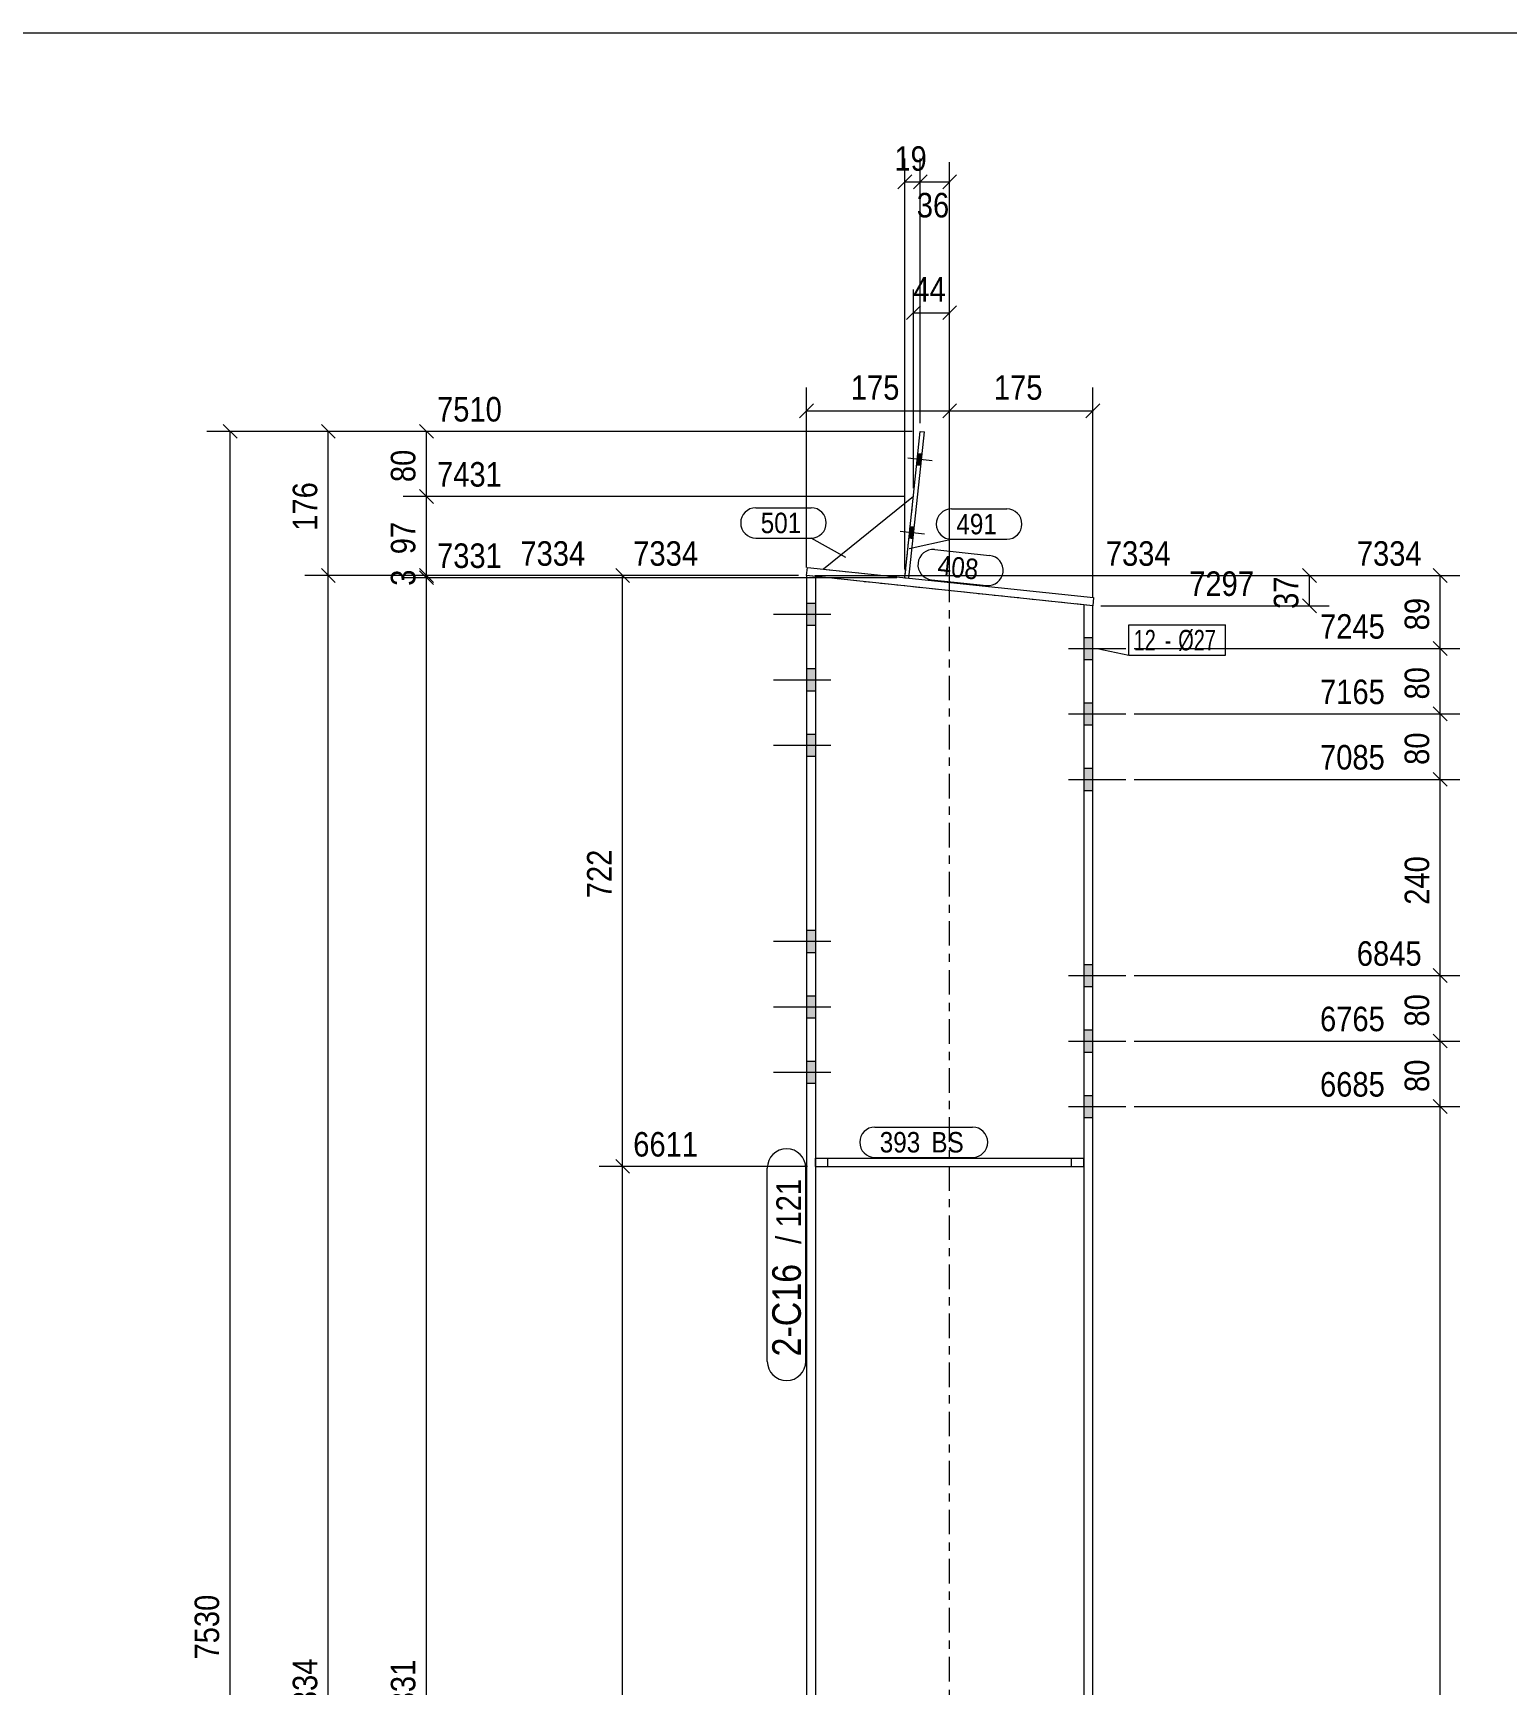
# Model space of a CAD drawing. Header units: millimetres. Extents: x 2 to 579, y 1 to 405.
# Drawn here: x 185.3 to 365.6, y 203 to 405 of the extents above; entities that cross this region are included whole.
import ezdxf

# ---------------------------------------------------------------- set-up
doc = ezdxf.new("R2010")
doc.units = ezdxf.units.MM
for name, pattern in [('XKITLINE00', [0]), ('XKITLINE01', [4, 1, -1, 1, -1]), ('XKITLINE03', [6, 3, -1, 1, -1])]:
    doc.linetypes.add(name, pattern=pattern)
for name, color, linetype, lineweight in [('Bolt', 3, 'Continuous', 0), ('BoltMark', 7, 'Continuous', 0), ('Dimensions', 7, 'Continuous', 0), ('DrawingSheet', 5, 'Continuous', 0), ('Part', 2, 'Continuous', 0), ('PartMark', 7, 'Continuous', 0)]:
    doc.layers.add(name, color=color, linetype=linetype, lineweight=lineweight)
doc.styles.add('ARIAL', font='ARIAL.TTF')
doc.styles.add('ARIAL_NARROW', font='ARIALN.TTF')

# ---------------------------------------------------------------- blocks, each defined once
blk = doc.blocks.new('*A1')
at = {"layer": 'Bolt'}
for points in [[(314.89, 328.38), (313.79, 328.38), (313.79, 331.08), (314.89, 331.08)], [(314.89, 328.38), (313.79, 328.38), (313.79, 331.08), (314.89, 331.08)], [(314.89, 320.38), (313.79, 320.38), (313.79, 323.08), (314.89, 323.08)], [(314.89, 320.38), (313.79, 320.38), (313.79, 323.08), (314.89, 323.08)], [(314.89, 312.38), (313.79, 312.38), (313.79, 315.08), (314.89, 315.08)], [(314.89, 312.38), (313.79, 312.38), (313.79, 315.08), (314.89, 315.08)], [(314.89, 288.38), (313.79, 288.38), (313.79, 291.08), (314.89, 291.08)], [(314.89, 288.38), (313.79, 288.38), (313.79, 291.08), (314.89, 291.08)], [(314.89, 280.38), (313.79, 280.38), (313.79, 283.08), (314.89, 283.08)], [(314.89, 280.38), (313.79, 280.38), (313.79, 283.08), (314.89, 283.08)], [(314.89, 272.38), (313.79, 272.38), (313.79, 275.08), (314.89, 275.08)], [(314.89, 272.38), (313.79, 272.38), (313.79, 275.08), (314.89, 275.08)]]:
    blk.add_hatch(color=3, dxfattribs=at).paths.add_polyline_path(points, flags=17)
at = {"layer": 'Bolt', "color": 3, "linetype": 'XKITLINE00', "lineweight": 0}
for p, q in [((311.94, 329.73), (318.94, 329.73)), ((311.94, 329.73), (318.94, 329.73)), ((313.79, 331.08), (314.89, 331.08)), ((313.79, 331.08), (314.89, 331.08)), ((313.79, 328.38), (314.89, 328.38)), ((313.79, 328.38), (314.89, 328.38)), ((311.94, 321.73), (318.94, 321.73)), ((311.94, 321.73), (318.94, 321.73)), ((313.79, 323.08), (314.89, 323.08)), ((313.79, 323.08), (314.89, 323.08)), ((313.79, 320.38), (314.89, 320.38)), ((313.79, 320.38), (314.89, 320.38)), ((311.94, 313.73), (318.94, 313.73)), ((311.94, 313.73), (318.94, 313.73)), ((313.79, 315.08), (314.89, 315.08)), ((313.79, 315.08), (314.89, 315.08)), ((313.79, 312.38), (314.89, 312.38)), ((313.79, 312.38), (314.89, 312.38)), ((313.79, 291.08), (314.89, 291.08)), ((313.79, 291.08), (314.89, 291.08)), ((311.94, 289.73), (318.94, 289.73)), ((311.94, 289.73), (318.94, 289.73)), ((313.79, 288.38), (314.89, 288.38)), ((313.79, 288.38), (314.89, 288.38)), ((313.79, 283.08), (314.89, 283.08)), ((313.79, 283.08), (314.89, 283.08)), ((311.94, 281.73), (318.94, 281.73)), ((311.94, 281.73), (318.94, 281.73)), ((313.79, 280.38), (314.89, 280.38)), ((313.79, 280.38), (314.89, 280.38)), ((313.79, 275.08), (314.89, 275.08)), ((313.79, 275.08), (314.89, 275.08)), ((311.94, 273.73), (318.94, 273.73)), ((311.94, 273.73), (318.94, 273.73)), ((313.79, 272.38), (314.89, 272.38)), ((313.79, 272.38), (314.89, 272.38))]:
    blk.add_line(p, q, dxfattribs=at)
blk = doc.blocks.new('*A2')
at = {"layer": 'Bolt'}
for points in [[(280.99, 332.53), (279.89, 332.53), (279.89, 335.23), (280.99, 335.23)], [(280.99, 332.53), (279.89, 332.53), (279.89, 335.23), (280.99, 335.23)], [(280.99, 324.53), (279.89, 324.53), (279.89, 327.23), (280.99, 327.23)], [(280.99, 324.53), (279.89, 324.53), (279.89, 327.23), (280.99, 327.23)], [(280.99, 316.53), (279.89, 316.53), (279.89, 319.23), (280.99, 319.23)], [(280.99, 316.53), (279.89, 316.53), (279.89, 319.23), (280.99, 319.23)], [(280.99, 292.53), (279.89, 292.53), (279.89, 295.23), (280.99, 295.23)], [(280.99, 292.53), (279.89, 292.53), (279.89, 295.23), (280.99, 295.23)], [(280.99, 284.53), (279.89, 284.53), (279.89, 287.23), (280.99, 287.23)], [(280.99, 284.53), (279.89, 284.53), (279.89, 287.23), (280.99, 287.23)], [(280.99, 276.53), (279.89, 276.53), (279.89, 279.23), (280.99, 279.23)], [(280.99, 276.53), (279.89, 276.53), (279.89, 279.23), (280.99, 279.23)]]:
    blk.add_hatch(color=3, dxfattribs=at).paths.add_polyline_path(points, flags=17)
at = {"layer": 'Bolt', "color": 3, "linetype": 'XKITLINE00', "lineweight": 0}
for p, q in [((282.84, 333.88), (275.84, 333.88)), ((282.84, 333.88), (275.84, 333.88)), ((280.99, 335.23), (279.89, 335.23)), ((280.99, 335.23), (279.89, 335.23)), ((280.99, 332.53), (279.89, 332.53)), ((280.99, 332.53), (279.89, 332.53)), ((282.84, 325.88), (275.84, 325.88)), ((282.84, 325.88), (275.84, 325.88)), ((280.99, 327.23), (279.89, 327.23)), ((280.99, 327.23), (279.89, 327.23)), ((280.99, 324.53), (279.89, 324.53)), ((280.99, 324.53), (279.89, 324.53)), ((280.99, 319.23), (279.89, 319.23)), ((280.99, 319.23), (279.89, 319.23)), ((282.84, 317.88), (275.84, 317.88)), ((282.84, 317.88), (275.84, 317.88)), ((280.99, 316.53), (279.89, 316.53)), ((280.99, 316.53), (279.89, 316.53)), ((280.99, 295.23), (279.89, 295.23)), ((280.99, 295.23), (279.89, 295.23)), ((282.84, 293.88), (275.84, 293.88)), ((282.84, 293.88), (275.84, 293.88)), ((280.99, 292.53), (279.89, 292.53)), ((280.99, 292.53), (279.89, 292.53)), ((280.99, 287.23), (279.89, 287.23)), ((280.99, 287.23), (279.89, 287.23)), ((282.84, 285.88), (275.84, 285.88)), ((282.84, 285.88), (275.84, 285.88)), ((280.99, 284.53), (279.89, 284.53)), ((280.99, 284.53), (279.89, 284.53)), ((280.99, 279.23), (279.89, 279.23)), ((280.99, 279.23), (279.89, 279.23)), ((282.84, 277.88), (275.84, 277.88)), ((282.84, 277.88), (275.84, 277.88)), ((280.99, 276.53), (279.89, 276.53)), ((280.99, 276.53), (279.89, 276.53))]:
    blk.add_line(p, q, dxfattribs=at)
blk = doc.blocks.new('*A4')
at = {"layer": 'Bolt'}
for points in [[(293.52, 353.6), (294.01, 353.55), (293.87, 352.16), (293.37, 352.21)], [(293.52, 353.6), (294.01, 353.55), (293.87, 352.16), (293.37, 352.21)], [(292.57, 344.65), (293.07, 344.6), (292.92, 343.2), (292.43, 343.26)], [(292.57, 344.65), (293.07, 344.6), (292.92, 343.2), (292.43, 343.26)]]:
    blk.add_hatch(color=3, dxfattribs=at).paths.add_polyline_path(points, flags=17)
at = {"layer": 'Bolt', "color": 3, "linetype": 'XKITLINE00', "lineweight": 0}
for p, q in [((293.52, 353.6), (294.01, 353.55)), ((293.52, 353.6), (294.01, 353.55)), ((292.29, 353.03), (295.27, 352.71)), ((292.29, 353.03), (295.27, 352.71)), ((293.37, 352.21), (293.87, 352.16)), ((293.37, 352.21), (293.87, 352.16)), ((291.35, 344.08), (294.33, 343.76)), ((291.35, 344.08), (294.33, 343.76)), ((292.57, 344.65), (293.07, 344.6)), ((292.57, 344.65), (293.07, 344.6)), ((292.43, 343.26), (292.92, 343.2)), ((292.43, 343.26), (292.92, 343.2))]:
    blk.add_line(p, q, dxfattribs=at)
blk = doc.blocks.new('*A5')
at = {"layer": 'Part', "color": 7, "linetype": 'XKITLINE03', "lineweight": 0}
blk.add_line((297.39, 167.4), (297.39, 346.8), dxfattribs=at)
at = {"layer": 'Part', "color": 2, "linetype": 'XKITLINE00', "lineweight": 0}
for p, q in [((280.99, 338.53), (279.89, 338.65)), ((279.89, 338.65), (279.89, 167.4)), ((280.99, 338.53), (280.99, 167.4)), ((313.79, 335.07), (313.79, 167.4)), ((314.89, 334.96), (313.79, 335.07)), ((314.89, 167.4), (314.89, 334.96))]:
    blk.add_line(p, q, dxfattribs=at)
at = {"layer": 'Part', "color": 7, "linetype": 'XKITLINE01', "lineweight": 0}
blk.add_line((313.79, 335.07), (280.99, 338.53), dxfattribs=at)
blk = doc.blocks.new('*A7')
at = {"layer": 'Part', "color": 2, "linetype": 'XKITLINE00', "lineweight": 0}
for p, q in [((291.91, 338.38), (293.8, 356.29)), ((292.41, 338.33), (294.3, 356.23)), ((293.8, 356.29), (294.3, 356.23))]:
    blk.add_line(p, q, dxfattribs=at)
at = {"layer": 'Part', "color": 7, "linetype": 'XKITLINE01', "lineweight": 0}
blk.add_line((291.91, 338.38), (292.41, 338.33), dxfattribs=at)
blk = doc.blocks.new('*A8')
at = {"layer": 'Part', "color": 2, "linetype": 'XKITLINE00', "lineweight": 0}
blk.add_line((292.96, 348.33), (281.97, 339.43), dxfattribs=at)
at = {"layer": 'Part', "color": 7, "linetype": 'XKITLINE01', "lineweight": 0}
for p, q in [((291.91, 338.38), (292.96, 348.33)), ((281.97, 339.43), (291.91, 338.38))]:
    blk.add_line(p, q, dxfattribs=at)
blk = doc.blocks.new('*A9')
at = {"layer": 'Part', "color": 2, "linetype": 'XKITLINE00', "lineweight": 0}
for p, q in [((279.89, 338.65), (279.99, 339.64)), ((279.99, 339.64), (314.99, 335.95)), ((314.89, 334.96), (279.89, 338.65)), ((314.99, 335.95), (314.89, 334.96))]:
    blk.add_line(p, q, dxfattribs=at)
blk = doc.blocks.new('*A10')
at = {"layer": 'Part', "color": 7, "linetype": 'XKITLINE01', "lineweight": 0}
for p, q in [((280.99, 267.4), (313.79, 267.4)), ((280.99, 266.4), (280.99, 267.4)), ((282.49, 266.4), (282.49, 267.4)), ((312.29, 266.4), (312.29, 267.4)), ((313.79, 266.4), (313.79, 267.4)), ((280.99, 266.4), (313.79, 266.4))]:
    blk.add_line(p, q, dxfattribs=at)
blk = doc.blocks.new('*A11')
at = {"layer": 'Part', "color": 2, "linetype": 'XKITLINE00', "lineweight": 0}
for p, q in [((280.99, 267.4), (313.79, 267.4)), ((280.99, 266.4), (313.79, 266.4))]:
    blk.add_line(p, q, dxfattribs=at)
at = {"layer": 'Part', "color": 7, "linetype": 'XKITLINE01', "lineweight": 0}
for p, q in [((280.99, 266.4), (280.99, 267.4)), ((282.49, 266.4), (282.49, 267.4)), ((312.29, 266.4), (312.29, 267.4)), ((313.79, 267.4), (313.79, 266.4))]:
    blk.add_line(p, q, dxfattribs=at)
blk = doc.blocks.new('*A23')
at = {"layer": 'DrawingSheet', "color": 5, "linetype": 'XKITLINE00', "lineweight": 0}
blk.add_line((579, 405), (5, 405), dxfattribs=at)
blk = doc.blocks.new('*A31')
at = {"layer": 'Dimensions', "color": 7, "linetype": 'XKITLINE00', "lineweight": 0}
for p, q in [((292.8, 356.29), (206.54, 356.29)), ((208.54, 357.13), (210.24, 355.44)), ((209.39, 64.8), (209.39, 356.29))]:
    blk.add_line(p, q, dxfattribs=at)
at = {"layer": 'Dimensions', "color": 3}
blk.add_point((209.39, 356.29), dxfattribs=at)
at = {"layer": 'Dimensions', "color": 3, "style": 'ARIAL', "width": 0.85}
blk.add_text('7530', height=3, rotation=90.0002, dxfattribs=at).set_placement((208.04, 206.09))
blk = doc.blocks.new('*A33')
at = {"layer": 'Dimensions', "color": 7, "linetype": 'XKITLINE00', "lineweight": 0}
for p, q in [((220.54, 339.5), (222.24, 337.8)), ((278.89, 338.65), (218.54, 338.65)), ((221.39, 66.8), (221.39, 338.65))]:
    blk.add_line(p, q, dxfattribs=at)
at = {"layer": 'Dimensions', "color": 3}
blk.add_point((221.39, 338.65), dxfattribs=at)
at = {"layer": 'Dimensions', "color": 3, "style": 'ARIAL', "width": 0.85}
blk.add_text('7334', height=3, rotation=90.0002, dxfattribs=at).set_placement((220.04, 198.28))
blk = doc.blocks.new('*A34')
at = {"layer": 'Dimensions', "color": 7, "linetype": 'XKITLINE00', "lineweight": 0}
for p, q in [((292.8, 356.29), (218.54, 356.29)), ((220.54, 357.13), (222.24, 355.44)), ((221.39, 338.65), (221.39, 356.29)), ((220.54, 339.5), (222.24, 337.8)), ((278.89, 338.65), (218.54, 338.65))]:
    blk.add_line(p, q, dxfattribs=at)
at = {"layer": 'Dimensions', "color": 3}
for p in [(221.39, 356.29), (221.39, 338.65)]:
    blk.add_point(p, dxfattribs=at)
at = {"layer": 'Dimensions', "color": 3, "style": 'ARIAL', "width": 0.85}
blk.add_text('176', height=3, rotation=90.0002, dxfattribs=at).set_placement((220.04, 344.13))
blk = doc.blocks.new('*A35')
at = {"layer": 'Dimensions', "color": 7, "linetype": 'XKITLINE00', "lineweight": 0}
for p, q in [((290.91, 338.38), (230.54, 338.38)), ((232.54, 339.23), (234.24, 337.54)), ((233.39, 66.8), (233.39, 338.38))]:
    blk.add_line(p, q, dxfattribs=at)
at = {"layer": 'Dimensions', "color": 3}
blk.add_point((233.39, 338.38), dxfattribs=at)
at = {"layer": 'Dimensions', "color": 3, "style": 'ARIAL', "width": 0.85}
blk.add_text('7331', height=3, dxfattribs=at).set_placement((234.69, 339.58))
blk.add_text('7331', height=3, rotation=90.0002, dxfattribs=at).set_placement((232.04, 198.14))
blk = doc.blocks.new('*A36')
at = {"layer": 'Dimensions', "color": 7, "linetype": 'XKITLINE00', "lineweight": 0}
for p, q in [((232.54, 339.5), (234.24, 337.8)), ((278.89, 338.65), (230.54, 338.65)), ((290.91, 338.38), (230.54, 338.38)), ((232.54, 339.23), (234.24, 337.54)), ((233.39, 338.38), (233.39, 338.65))]:
    blk.add_line(p, q, dxfattribs=at)
at = {"layer": 'Dimensions', "color": 3}
for p in [(233.39, 338.65), (233.39, 338.38)]:
    blk.add_point(p, dxfattribs=at)
at = {"layer": 'Dimensions', "color": 3, "style": 'ARIAL', "width": 0.85}
blk.add_text('7334', height=3, dxfattribs=at).set_placement((244.89, 339.85))
blk.add_text('3', height=3, rotation=90.0002, dxfattribs=at).set_placement((232.04, 337.4))
blk = doc.blocks.new('*A37')
at = {"layer": 'Dimensions', "color": 7, "linetype": 'XKITLINE00', "lineweight": 0}
for p, q in [((291.96, 348.33), (230.54, 348.33)), ((232.54, 349.18), (234.24, 347.48)), ((233.39, 338.65), (233.39, 348.33)), ((232.54, 339.5), (234.24, 337.8)), ((278.89, 338.65), (230.54, 338.65))]:
    blk.add_line(p, q, dxfattribs=at)
at = {"layer": 'Dimensions', "color": 3}
for p in [(233.39, 348.33), (233.39, 338.65)]:
    blk.add_point(p, dxfattribs=at)
at = {"layer": 'Dimensions', "color": 3, "style": 'ARIAL', "width": 0.85}
blk.add_text('7431', height=3, dxfattribs=at).set_placement((234.69, 349.53))
blk.add_text('97', height=3, rotation=90.0002, dxfattribs=at).set_placement((232.04, 341.26))
blk = doc.blocks.new('*A38')
at = {"layer": 'Dimensions', "color": 7, "linetype": 'XKITLINE00', "lineweight": 0}
for p, q in [((292.8, 356.29), (230.54, 356.29)), ((232.54, 357.13), (234.24, 355.44)), ((233.39, 348.33), (233.39, 356.29)), ((291.96, 348.33), (230.54, 348.33)), ((232.54, 349.18), (234.24, 347.48))]:
    blk.add_line(p, q, dxfattribs=at)
at = {"layer": 'Dimensions', "color": 3}
for p in [(233.39, 356.29), (233.39, 348.33)]:
    blk.add_point(p, dxfattribs=at)
at = {"layer": 'Dimensions', "color": 3, "style": 'ARIAL', "width": 0.85}
blk.add_text('7510', height=3, dxfattribs=at).set_placement((234.69, 357.49))
blk.add_text('80', height=3, rotation=90.0002, dxfattribs=at).set_placement((232.04, 350.08))
blk = doc.blocks.new('*A39')
at = {"layer": 'Dimensions', "color": 7, "linetype": 'XKITLINE00', "lineweight": 0}
for p, q in [((256.54, 267.25), (258.24, 265.56)), ((279.99, 266.4), (254.54, 266.4)), ((257.39, 66.8), (257.39, 266.4))]:
    blk.add_line(p, q, dxfattribs=at)
at = {"layer": 'Dimensions', "color": 3}
blk.add_point((257.39, 266.4), dxfattribs=at)
at = {"layer": 'Dimensions', "color": 3, "style": 'ARIAL', "width": 0.85}
blk.add_text('6611', height=3, dxfattribs=at).set_placement((258.69, 267.6))
blk = doc.blocks.new('*A40')
at = {"layer": 'Dimensions', "color": 7, "linetype": 'XKITLINE00', "lineweight": 0}
for p, q in [((256.54, 339.5), (258.24, 337.8)), ((278.89, 338.65), (254.54, 338.65)), ((257.39, 266.4), (257.39, 338.65)), ((256.54, 267.25), (258.24, 265.56)), ((279.99, 266.4), (254.54, 266.4))]:
    blk.add_line(p, q, dxfattribs=at)
at = {"layer": 'Dimensions', "color": 3}
for p in [(257.39, 338.65), (257.39, 266.4)]:
    blk.add_point(p, dxfattribs=at)
at = {"layer": 'Dimensions', "color": 3, "style": 'ARIAL', "width": 0.85}
blk.add_text('7334', height=3, dxfattribs=at).set_placement((258.69, 339.85))
blk.add_text('722', height=3, rotation=90.0002, dxfattribs=at).set_placement((256.04, 299.19))
blk = doc.blocks.new('*A41')
at = {"layer": 'Dimensions', "color": 7, "linetype": 'XKITLINE00', "lineweight": 0}
for p, q in [((319.94, 273.73), (359.79, 273.73)), ((356.54, 274.58), (358.24, 272.88)), ((357.39, 66.8), (357.39, 273.73))]:
    blk.add_line(p, q, dxfattribs=at)
at = {"layer": 'Dimensions', "color": 3}
blk.add_point((357.39, 273.73), dxfattribs=at)
at = {"layer": 'Dimensions', "color": 3, "style": 'ARIAL', "width": 0.85}
blk.add_text('6685', height=3, dxfattribs=at).set_placement((342.69, 274.93))
blk = doc.blocks.new('*A42')
at = {"layer": 'Dimensions', "color": 7, "linetype": 'XKITLINE00', "lineweight": 0}
for p, q in [((319.94, 281.73), (359.79, 281.73)), ((356.54, 282.58), (358.24, 280.88)), ((357.39, 273.73), (357.39, 281.73)), ((319.94, 273.73), (359.79, 273.73)), ((356.54, 274.58), (358.24, 272.88))]:
    blk.add_line(p, q, dxfattribs=at)
at = {"layer": 'Dimensions', "color": 3}
for p in [(357.39, 281.73), (357.39, 273.73)]:
    blk.add_point(p, dxfattribs=at)
at = {"layer": 'Dimensions', "color": 3, "style": 'ARIAL', "width": 0.85}
blk.add_text('6765', height=3, dxfattribs=at).set_placement((342.69, 282.93))
blk.add_text('80', height=3, rotation=90.0002, dxfattribs=at).set_placement((356.04, 275.5))
blk = doc.blocks.new('*A43')
at = {"layer": 'Dimensions', "color": 7, "linetype": 'XKITLINE00', "lineweight": 0}
for p, q in [((319.94, 289.73), (359.79, 289.73)), ((356.54, 290.58), (358.24, 288.88)), ((357.39, 281.73), (357.39, 289.73)), ((319.94, 281.73), (359.79, 281.73)), ((356.54, 282.58), (358.24, 280.88))]:
    blk.add_line(p, q, dxfattribs=at)
at = {"layer": 'Dimensions', "color": 3}
for p in [(357.39, 289.73), (357.39, 281.73)]:
    blk.add_point(p, dxfattribs=at)
at = {"layer": 'Dimensions', "color": 3, "style": 'ARIAL', "width": 0.85}
blk.add_text('6845', height=3, dxfattribs=at).set_placement((347.19, 290.93))
blk.add_text('80', height=3, rotation=90.0002, dxfattribs=at).set_placement((356.04, 283.5))
blk = doc.blocks.new('*A44')
at = {"layer": 'Dimensions', "color": 7, "linetype": 'XKITLINE00', "lineweight": 0}
for p, q in [((319.94, 313.73), (359.79, 313.73)), ((356.54, 314.58), (358.24, 312.88)), ((357.39, 289.73), (357.39, 313.73)), ((319.94, 289.73), (359.79, 289.73)), ((356.54, 290.58), (358.24, 288.88))]:
    blk.add_line(p, q, dxfattribs=at)
at = {"layer": 'Dimensions', "color": 3}
for p in [(357.39, 313.73), (357.39, 289.73)]:
    blk.add_point(p, dxfattribs=at)
at = {"layer": 'Dimensions', "color": 3, "style": 'ARIAL', "width": 0.85}
blk.add_text('7085', height=3, dxfattribs=at).set_placement((342.69, 314.93))
blk.add_text('240', height=3, rotation=90.0002, dxfattribs=at).set_placement((356.04, 298.39))
blk = doc.blocks.new('*A45')
at = {"layer": 'Dimensions', "color": 7, "linetype": 'XKITLINE00', "lineweight": 0}
for p, q in [((319.94, 321.73), (359.79, 321.73)), ((356.54, 322.58), (358.24, 320.88)), ((357.39, 313.73), (357.39, 321.73)), ((319.94, 313.73), (359.79, 313.73)), ((356.54, 314.58), (358.24, 312.88))]:
    blk.add_line(p, q, dxfattribs=at)
at = {"layer": 'Dimensions', "color": 3}
for p in [(357.39, 321.73), (357.39, 313.73)]:
    blk.add_point(p, dxfattribs=at)
at = {"layer": 'Dimensions', "color": 3, "style": 'ARIAL', "width": 0.85}
blk.add_text('7165', height=3, dxfattribs=at).set_placement((342.69, 322.93))
blk.add_text('80', height=3, rotation=90.0002, dxfattribs=at).set_placement((356.04, 315.5))
blk = doc.blocks.new('*A46')
at = {"layer": 'Dimensions', "color": 7, "linetype": 'XKITLINE00', "lineweight": 0}
for p, q in [((319.94, 329.73), (359.79, 329.73)), ((356.54, 330.58), (358.24, 328.88)), ((357.39, 321.73), (357.39, 329.73)), ((319.94, 321.73), (359.79, 321.73)), ((356.54, 322.58), (358.24, 320.88))]:
    blk.add_line(p, q, dxfattribs=at)
at = {"layer": 'Dimensions', "color": 3}
for p in [(357.39, 329.73), (357.39, 321.73)]:
    blk.add_point(p, dxfattribs=at)
at = {"layer": 'Dimensions', "color": 3, "style": 'ARIAL', "width": 0.85}
blk.add_text('7245', height=3, dxfattribs=at).set_placement((342.69, 330.93))
blk.add_text('80', height=3, rotation=90.0002, dxfattribs=at).set_placement((356.04, 323.5))
blk = doc.blocks.new('*A47')
at = {"layer": 'Dimensions', "color": 7, "linetype": 'XKITLINE00', "lineweight": 0}
for p, q in [((356.54, 339.5), (358.24, 337.8)), ((280.89, 338.65), (359.79, 338.65)), ((357.39, 329.73), (357.39, 338.65)), ((319.94, 329.73), (359.79, 329.73)), ((356.54, 330.58), (358.24, 328.88))]:
    blk.add_line(p, q, dxfattribs=at)
at = {"layer": 'Dimensions', "color": 3}
for p in [(357.39, 338.65), (357.39, 329.73)]:
    blk.add_point(p, dxfattribs=at)
at = {"layer": 'Dimensions', "color": 3, "style": 'ARIAL', "width": 0.85}
blk.add_text('7334', height=3, dxfattribs=at).set_placement((347.19, 339.85))
blk.add_text('89', height=3, rotation=90.0002, dxfattribs=at).set_placement((356.04, 331.96))
blk = doc.blocks.new('*A50')
at = {"layer": 'Dimensions', "color": 7, "linetype": 'XKITLINE00', "lineweight": 0}
for p, q in [((291.91, 339.38), (291.91, 389.65)), ((293.8, 357.29), (293.8, 389.65)), ((292.76, 387.65), (291.06, 385.96)), ((291.91, 386.8), (293.8, 386.8)), ((294.65, 387.65), (292.95, 385.96))]:
    blk.add_line(p, q, dxfattribs=at)
at = {"layer": 'Dimensions', "color": 3}
for p in [(291.91, 386.8), (293.8, 386.8)]:
    blk.add_point(p, dxfattribs=at)
at = {"layer": 'Dimensions', "color": 3, "style": 'ARIAL', "width": 0.85}
blk.add_text('19', height=3, dxfattribs=at).set_placement((290.63, 388.15))
blk = doc.blocks.new('*A51')
at = {"layer": 'Dimensions', "color": 7, "linetype": 'XKITLINE00', "lineweight": 0}
for p, q in [((293.8, 357.29), (293.8, 389.2)), ((297.39, 337.8), (297.39, 389.2)), ((294.65, 387.65), (292.95, 385.96)), ((293.8, 386.8), (297.39, 386.8)), ((298.24, 387.65), (296.54, 385.96))]:
    blk.add_line(p, q, dxfattribs=at)
at = {"layer": 'Dimensions', "color": 3}
for p in [(293.8, 386.8), (297.39, 386.8)]:
    blk.add_point(p, dxfattribs=at)
at = {"layer": 'Dimensions', "color": 3, "style": 'ARIAL', "width": 0.85}
blk.add_text('36', height=3, dxfattribs=at).set_placement((293.37, 382.45))
blk = doc.blocks.new('*A52')
at = {"layer": 'Dimensions', "color": 7, "linetype": 'XKITLINE00', "lineweight": 0}
for p, q in [((292.96, 349.33), (292.96, 373.65)), ((297.39, 337.8), (297.39, 373.65)), ((293.81, 371.65), (292.11, 369.96)), ((292.96, 370.8), (297.39, 370.8)), ((298.24, 371.65), (296.54, 369.96))]:
    blk.add_line(p, q, dxfattribs=at)
at = {"layer": 'Dimensions', "color": 3}
for p in [(292.96, 370.8), (297.39, 370.8)]:
    blk.add_point(p, dxfattribs=at)
at = {"layer": 'Dimensions', "color": 3, "style": 'ARIAL', "width": 0.85}
blk.add_text('44', height=3, dxfattribs=at).set_placement((292.95, 372.15))
blk = doc.blocks.new('*A53')
at = {"layer": 'Dimensions', "color": 7, "linetype": 'XKITLINE00', "lineweight": 0}
for p, q in [((340.54, 339.5), (342.24, 337.8)), ((280.89, 338.65), (343.79, 338.65)), ((341.39, 334.96), (341.39, 338.65)), ((340.54, 335.8), (342.24, 334.11)), ((315.89, 334.96), (343.79, 334.96))]:
    blk.add_line(p, q, dxfattribs=at)
at = {"layer": 'Dimensions', "color": 3}
for p in [(341.39, 338.65), (341.39, 334.96)]:
    blk.add_point(p, dxfattribs=at)
at = {"layer": 'Dimensions', "color": 3, "style": 'ARIAL', "width": 0.85}
for s, p in [('7334', (316.49, 339.85)), ('7297', (326.69, 336.16))]:
    blk.add_text(s, height=3, dxfattribs=at).set_placement(p)
blk.add_text('37', height=3, rotation=90.0002, dxfattribs=at).set_placement((340.04, 334.58))
blk = doc.blocks.new('*A54')
at = {"layer": 'Dimensions', "color": 7, "linetype": 'XKITLINE00', "lineweight": 0}
for p, q in [((279.89, 339.65), (279.89, 361.65)), ((297.39, 337.8), (297.39, 361.65)), ((280.74, 359.65), (279.04, 357.96)), ((298.24, 359.65), (296.54, 357.96)), ((279.89, 358.8), (297.39, 358.8))]:
    blk.add_line(p, q, dxfattribs=at)
at = {"layer": 'Dimensions', "color": 3}
for p in [(279.89, 358.8), (297.39, 358.8)]:
    blk.add_point(p, dxfattribs=at)
at = {"layer": 'Dimensions', "color": 3, "style": 'ARIAL', "width": 0.85}
blk.add_text('175', height=3, dxfattribs=at).set_placement((285.3, 360.15))
blk = doc.blocks.new('*A55')
at = {"layer": 'Dimensions', "color": 7, "linetype": 'XKITLINE00', "lineweight": 0}
for p, q in [((297.39, 337.8), (297.39, 361.65)), ((314.89, 335.96), (314.89, 361.65)), ((298.24, 359.65), (296.54, 357.96)), ((315.74, 359.65), (314.04, 357.96)), ((297.39, 358.8), (314.89, 358.8))]:
    blk.add_line(p, q, dxfattribs=at)
at = {"layer": 'Dimensions', "color": 3}
for p in [(297.39, 358.8), (314.89, 358.8)]:
    blk.add_point(p, dxfattribs=at)
at = {"layer": 'Dimensions', "color": 3, "style": 'ARIAL', "width": 0.85}
blk.add_text('175', height=3, dxfattribs=at).set_placement((302.8, 360.15))
blk = doc.blocks.new('*A56')
at = {"layer": 'BoltMark', "color": 7, "linetype": 'XKITLINE00', "lineweight": 0}
for p, q in [((319.3, 332.61), (331.12, 332.61)), ((319.3, 328.91), (319.3, 332.61)), ((331.12, 328.91), (331.12, 332.61)), ((315.44, 329.73), (319.3, 328.91)), ((319.3, 328.91), (331.12, 328.91))]:
    blk.add_line(p, q, dxfattribs=at)
at = {"layer": 'BoltMark', "color": 3, "style": 'ARIAL_NARROW', "width": 0.85}
for s, p in [('12', (319.9, 329.51)), ('Ø27', (325.35, 329.51)), ('-', (323.69, 329.51))]:
    blk.add_text(s, height=2.5, dxfattribs=at).set_placement(p)
blk = doc.blocks.new('*A57')
at = {"layer": 'PartMark', "color": 7, "linetype": 'XKITLINE00', "lineweight": 0}
for p, q in [((295.56, 341.82), (302.28, 341.11)), ((295.17, 338.14), (301.9, 337.43))]:
    blk.add_line(p, q, dxfattribs=at)
for centre, start, end in [((295.36, 339.98), 83.9789, 263.9789), ((302.09, 339.27), 263.9789, 83.9789)]:
    blk.add_arc(centre, 1.85, start, end, dxfattribs=at)
at = {"layer": 'PartMark', "color": 3, "style": 'ARIAL', "width": 0.85}
blk.add_text('408', height=2.5, rotation=-6.0218, dxfattribs=at).set_placement((295.83, 338.67))
blk = doc.blocks.new('*A58')
at = {"layer": 'PartMark', "color": 7, "linetype": 'XKITLINE00', "lineweight": 0}
for p, q in [((273.68, 346.94), (280.45, 346.94)), ((273.68, 343.24), (280.45, 343.24)), ((284.69, 340.85), (280.45, 343.24))]:
    blk.add_line(p, q, dxfattribs=at)
for centre, start, end in [((273.68, 345.09), 90, 270), ((280.45, 345.09), 270, 90)]:
    blk.add_arc(centre, 1.85, start, end, dxfattribs=at)
at = {"layer": 'PartMark', "color": 3, "style": 'ARIAL', "width": 0.85}
blk.add_text('501', height=2.5, dxfattribs=at).set_placement((274.28, 343.84))
blk = doc.blocks.new('*A59')
at = {"layer": 'PartMark', "color": 7, "linetype": 'XKITLINE00', "lineweight": 0}
for p, q in [((297.61, 346.8), (304.38, 346.8)), ((292.42, 341.95), (297.61, 343.1)), ((297.61, 343.1), (304.38, 343.1))]:
    blk.add_line(p, q, dxfattribs=at)
for centre, start, end in [((297.61, 344.95), 90, 270), ((304.38, 344.95), 270, 90)]:
    blk.add_arc(centre, 1.85, start, end, dxfattribs=at)
at = {"layer": 'PartMark', "color": 3, "style": 'ARIAL', "width": 0.85}
blk.add_text('491', height=2.5, dxfattribs=at).set_placement((298.21, 343.7))
blk = doc.blocks.new('*A61')
at = {"layer": 'PartMark', "color": 7, "linetype": 'XKITLINE00', "lineweight": 0}
for p, q in [((275.09, 242.55), (275.09, 266.2)), ((279.79, 242.55), (279.79, 266.2))]:
    blk.add_line(p, q, dxfattribs=at)
for centre, start, end in [((277.44, 266.2), 0, 180), ((277.44, 242.55), 180, 0)]:
    blk.add_arc(centre, 2.35, start, end, dxfattribs=at)
at = {"layer": 'PartMark', "color": 3, "style": 'ARIAL', "width": 0.85}
for s, p in [('121', (279.19, 258.93)), ('/', (279.19, 256.92))]:
    blk.add_text(s, height=3, rotation=90.0002, dxfattribs=at).set_placement(p)
at = {"layer": 'PartMark', "color": 1, "style": 'ARIAL', "width": 0.85}
blk.add_text('2-C16', height=3.5, rotation=90.0002, dxfattribs=at).set_placement((279.19, 243.15))
blk = doc.blocks.new('*A62')
at = {"layer": 'PartMark', "color": 7, "linetype": 'XKITLINE00', "lineweight": 0}
for p, q in [((288.24, 271.2), (300.2, 271.2)), ((288.24, 267.5), (300.2, 267.5))]:
    blk.add_line(p, q, dxfattribs=at)
for centre, start, end in [((288.24, 269.35), 90, 270), ((300.2, 269.35), 270, 90)]:
    blk.add_arc(centre, 1.85, start, end, dxfattribs=at)
at = {"layer": 'PartMark', "color": 3, "style": 'ARIAL', "width": 0.85}
for s, p in [('393', (288.84, 268.1)), ('BS', (295.15, 268.1))]:
    blk.add_text(s, height=2.5, dxfattribs=at).set_placement(p)

msp = doc.modelspace()

# ---------------------------------------------------------------- block references
at = {"lineweight": 0}
for name in ['*A23', '*A50', '*A51', '*A52', '*A54', '*A55', '*A38', '*A31', '*A34', '*A7', '*A4', '*A37', '*A8', '*A58', '*A59', '*A36', '*A35', '*A40', '*A47', '*A53', '*A57', '*A33', '*A9', '*A2', '*A46', '*A56', '*A1', '*A45', '*A44', '*A43', '*A42', '*A41', '*A62', '*A39', '*A61', '*A10', '*A11']:
    msp.add_blockref(name, (0, 0), dxfattribs=at)
at = {"layer": 'Part', "lineweight": 0}
msp.add_blockref('*A5', (0, 0), dxfattribs=at)

doc.saveas('drawing.dxf')
